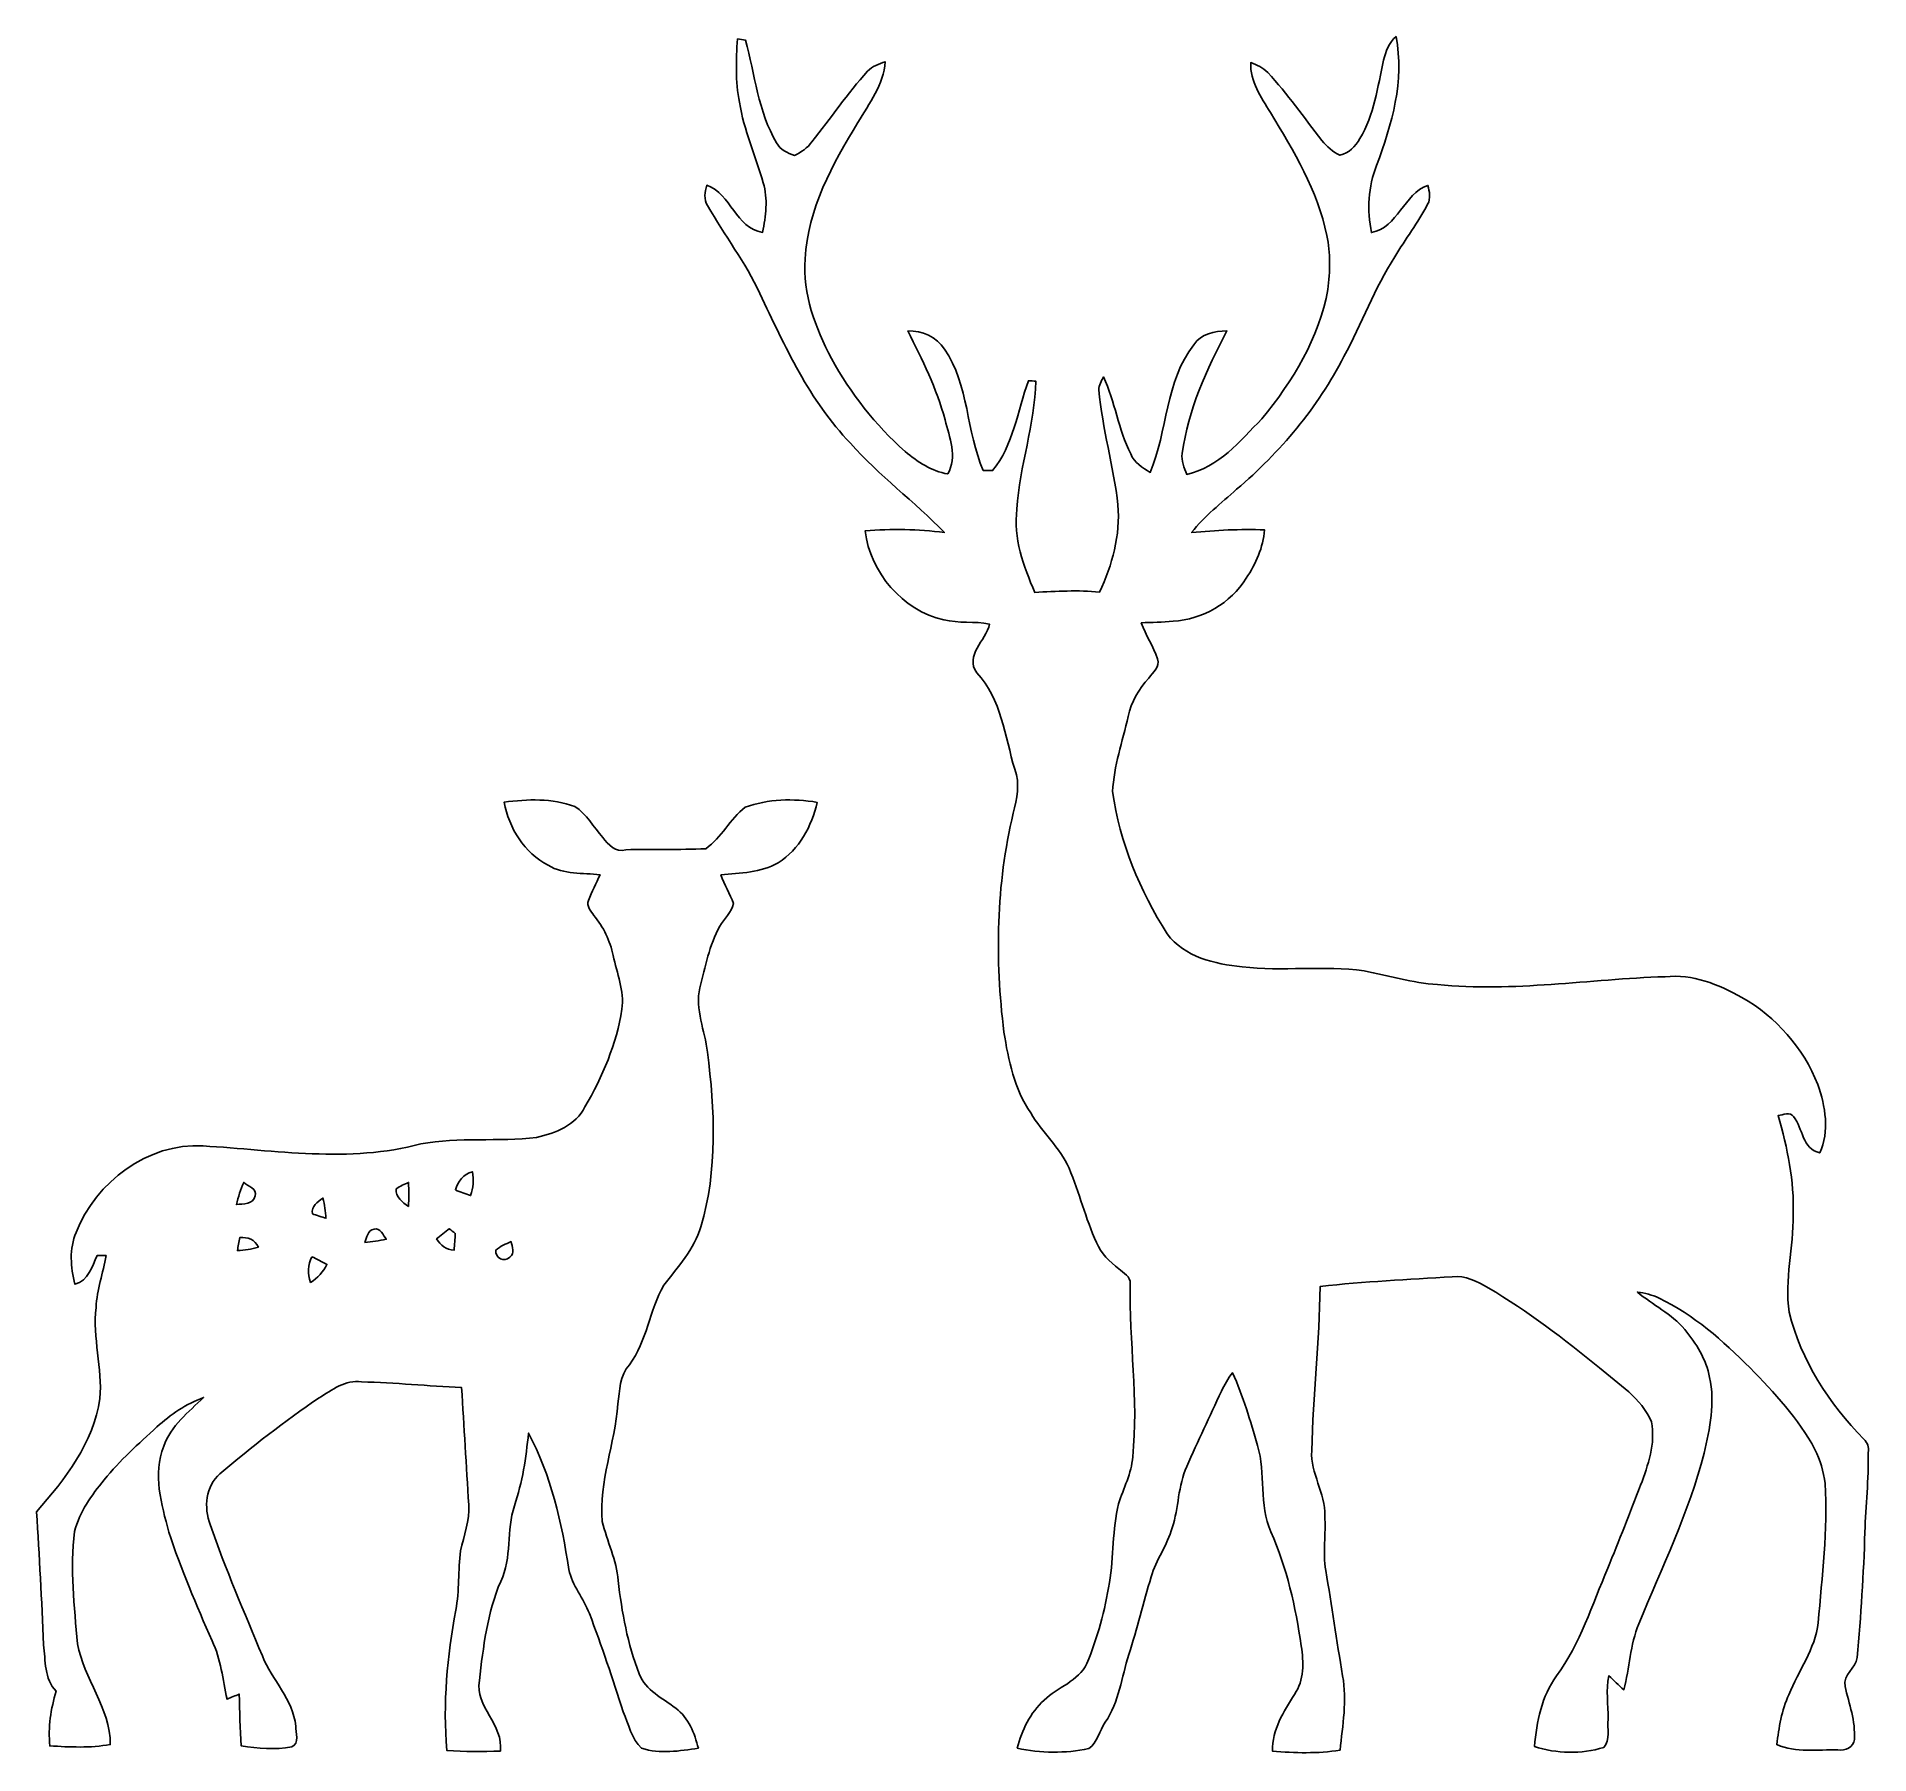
# Model space of a CAD drawing. Header units: centimetres. Extents: x -15.6 to 16.2, y -15.7 to 14.1.
import ezdxf

# ---------------------------------------------------------------- set-up
doc = ezdxf.new("R2010")
doc.units = ezdxf.units.CM
doc.header["$MEASUREMENT"] = 0
doc.layers.add('Layer 1', color=7, linetype='Continuous')

msp = doc.modelspace()

# ---------------------------------------------------------------- linework, layer by layer
at = {"layer": 'Layer 1', "color": 251}
for points, knots in [([(-3.48156, 14.09665), (-3.43606, 14.09065), (-3.39055, 14.08465), (-3.34469, 14.07866), (-3.34469, 14.07866), (-3.17712, 13.48176), (-3.12526, 12.83794), (-2.80176, 12.29572), (-2.80176, 12.29572), (-2.74285, 12.17507), (-2.61091, 12.11827), (-2.49096, 12.07735), (-2.49096, 12.07735), (-2.37384, 12.13167), (-2.26519, 12.20858), (-2.18934, 12.31441), (-2.18934, 12.31441), (-1.86584, 12.72046), (-1.57233, 13.1512), (-1.22484, 13.53785), (-1.22484, 13.53785), (-1.14512, 13.62675), (-1.02835, 13.66344), (-0.91934, 13.70224), (-0.91934, 13.70224), (-0.94368, 13.3036), (-1.19556, 12.97728), (-1.39206, 12.64744), (-1.39206, 12.64744), (-1.83374, 11.92565), (-2.26448, 11.14778), (-2.30576, 10.28277), (-2.30576, 10.28277), (-2.36079, 9.67317), (-2.12231, 9.0865), (-1.85279, 8.5538), (-1.85279, 8.5538), (-1.51694, 7.95267), (-1.09185, 7.39669), (-0.57115, 6.94372), (-0.57115, 6.94372), (-0.35948, 6.75887), (-0.11359, 6.60259), (0.16722, 6.55144), (0.16722, 6.55144), (0.33655, 6.84847), (0.19826, 7.19102), (0.11924, 7.493), (0.11924, 7.493), (-0.02646, 8.0331), (-0.27517, 8.53511), (-0.52493, 9.03287), (-0.52493, 9.03287), (-0.27623, 9.04275), (-0.02999, 8.92881), (0.10971, 8.71855), (0.10971, 8.71855), (0.53975, 8.09272), (0.48331, 7.29121), (0.78352, 6.61353), (0.78352, 6.61353), (0.83679, 6.61282), (0.89041, 6.61176), (0.94403, 6.6107), (0.94403, 6.6107), (1.3081, 7.05379), (1.37407, 7.64399), (1.56492, 8.16786), (1.56492, 8.16786), (1.59702, 8.16645), (1.66123, 8.16434), (1.69298, 8.16292), (1.69298, 8.16292), (1.68346, 7.41045), (1.40723, 6.69361), (1.36772, 5.9436), (1.36772, 5.9436), (1.29469, 5.43913), (1.48555, 4.95406), (1.67605, 4.49827), (1.67605, 4.49827), (2.0514, 4.51591), (2.42711, 4.54272), (2.80211, 4.50215), (2.80211, 4.50215), (3.02119, 4.97381), (3.16301, 5.49028), (3.11891, 6.01521), (3.11891, 6.01521), (3.04659, 6.6862), (2.84551, 7.33813), (2.78906, 8.01123), (2.78906, 8.01123), (2.78306, 8.09413), (2.83527, 8.16504), (2.86949, 8.2363), (2.86949, 8.2363), (3.06987, 7.80591), (3.12491, 7.32261), (3.34116, 6.89927), (3.34116, 6.89927), (3.40007, 6.74582), (3.54753, 6.66397), (3.67841, 6.5786), (3.67841, 6.5786), (3.98357, 7.29862), (3.937, 8.15693), (4.43512, 8.7944), (4.43512, 8.7944), (4.56565, 8.9856), (4.79531, 9.03182), (5.0105, 9.03287), (5.0105, 9.03287), (4.6549, 8.36648), (4.33952, 7.66233), (4.23404, 6.90809), (4.23404, 6.90809), (4.21287, 6.78039), (4.27002, 6.65939), (4.31341, 6.54297), (4.31341, 6.54297), (4.86622, 6.6675), (5.24228, 7.118), (5.61305, 7.50993), (5.61305, 7.50993), (6.15738, 8.15622), (6.60471, 8.91293), (6.76204, 9.75219), (6.76204, 9.75219), (6.79697, 10.06263), (6.81249, 10.3819), (6.74335, 10.68917), (6.74335, 10.68917), (6.58142, 11.46387), (6.17432, 12.15461), (5.76368, 12.82065), (5.76368, 12.82065), (5.60458, 13.08735), (5.40561, 13.35934), (5.42325, 13.68707), (5.42325, 13.68707), (5.5305, 13.64862), (5.63633, 13.59676), (5.71676, 13.51351), (5.71676, 13.51351), (6.06284, 13.14838), (6.34506, 12.72999), (6.65833, 12.33734), (6.65833, 12.33734), (6.74194, 12.23045), (6.84671, 12.13908), (6.97089, 12.08052), (6.97089, 12.08052), (7.12541, 12.11086), (7.24112, 12.23574), (7.3152, 12.36804), (7.3152, 12.36804), (7.56567, 12.77867), (7.62388, 13.26727), (7.72689, 13.72799), (7.72689, 13.72799), (7.76993, 13.87687), (7.8172, 14.03667), (7.9435, 14.13686), (7.9435, 14.13686), (8.09413, 13.3731), (7.87365, 12.61251), (7.60483, 11.90413), (7.60483, 11.90413), (7.46337, 11.53301), (7.43585, 11.12696), (7.51805, 10.73891), (7.51805, 10.73891), (7.97772, 10.82746), (8.07402, 11.40848), (8.49736, 11.55771), (8.49736, 11.55771), (8.52135, 11.45046), (8.55027, 11.33228), (8.49207, 11.22962), (8.49207, 11.22962), (8.32556, 10.91142), (8.10648, 10.62496), (7.92092, 10.3184), (7.92092, 10.3184), (7.57026, 9.77194), (7.34483, 9.15987), (7.04039, 8.58873), (7.04039, 8.58873), (6.58707, 7.7029), (5.93372, 6.93067), (5.17878, 6.28615), (5.17878, 6.28615), (4.91208, 6.04273), (4.6168, 5.82401), (4.39737, 5.53438), (4.39737, 5.53438), (4.81824, 5.57777), (5.24087, 5.59929), (5.66455, 5.58094), (5.66455, 5.58094), (5.63633, 5.27861), (5.51533, 4.99286), (5.34282, 4.74521), (5.34282, 4.74521), (5.07824, 4.30601), (4.58294, 4.03225), (4.0767, 3.99768), (4.0767, 3.99768), (3.8922, 3.97827), (3.70734, 3.98074), (3.52284, 3.9691), (3.52284, 3.9691), (3.60398, 3.75567), (3.73239, 3.56164), (3.80436, 3.34469), (3.80436, 3.34469), (3.85374, 3.21204), (3.72392, 3.10621), (3.65443, 3.01272), (3.65443, 3.01272), (3.48333, 2.82399), (3.34786, 2.60032), (3.29918, 2.34668), (3.29918, 2.34668), (3.19652, 1.91558), (3.04906, 1.48802), (3.02648, 1.04246), (3.02648, 1.04246), (3.14678, 0.16087), (3.50273, -0.67416), (3.97334, -1.42381), (3.97334, -1.42381), (4.27496, -1.82915), (4.79813, -1.94874), (5.27367, -1.99425), (5.27367, -1.99425), (5.9757, -2.08245), (6.68902, -1.96533), (7.38928, -2.06834), (7.38928, -2.06834), (7.81332, -2.14701), (8.2296, -2.27471), (8.66175, -2.30505), (8.66175, -2.30505), (9.98079, -2.43664), (11.29524, -2.20909), (12.61181, -2.16817), (12.61181, -2.16817), (13.08629, -2.11914), (13.54102, -2.29905), (13.94495, -2.52942), (13.94495, -2.52942), (14.53762, -2.86314), (15.01069, -3.40536), (15.26117, -4.03825), (15.26117, -4.03825), (15.39275, -4.41501), (15.4686, -4.84752), (15.29609, -5.22499), (15.29609, -5.22499), (14.99129, -5.15197), (15.00364, -4.80131), (14.84171, -4.59528), (14.84171, -4.59528), (14.78068, -4.50109), (14.65933, -4.56988), (14.57113, -4.57518), (14.57113, -4.57518), (14.73517, -5.13433), (14.85688, -5.71077), (14.83113, -6.29744), (14.83113, -6.29744), (14.84877, -6.86117), (14.6752, -7.4235), (14.76551, -7.98583), (14.76551, -7.98583), (14.96624, -8.82544), (15.46084, -9.57651), (16.0595, -10.18787), (16.0595, -10.18787), (16.11912, -10.2549), (16.15511, -10.32051), (16.13288, -10.42494), (16.13288, -10.42494), (16.15017, -10.8839), (16.08843, -11.3411), (16.07714, -11.79971), (16.07714, -11.79971), (16.05809, -12.52643), (16.008, -13.25245), (15.9445, -13.9767), (15.9445, -13.9767), (15.92227, -14.16756), (15.68838, -14.26457), (15.73389, -14.47624), (15.73389, -14.47624), (15.80233, -14.78033), (15.91839, -15.0809), (15.89476, -15.3991), (15.89476, -15.3991), (15.88452, -15.52681), (15.73001, -15.60936), (15.61112, -15.57479), (15.61112, -15.57479), (15.25764, -15.57479), (14.88475, -15.62911), (14.54961, -15.48765), (14.54961, -15.48765), (14.58595, -15.19237), (14.63075, -14.89181), (14.76022, -14.62088), (14.76022, -14.62088), (14.92638, -14.20283), (15.2146, -13.8303), (15.26857, -13.37239), (15.26857, -13.37239), (15.33349, -12.56947), (15.4372, -11.76443), (15.38993, -10.95763), (15.38993, -10.95763), (15.35747, -10.75337), (15.30985, -10.54876), (15.21001, -10.36638), (15.21001, -10.36638), (14.92567, -9.82909), (14.50375, -9.38459), (14.08571, -8.95068), (14.08571, -8.95068), (13.61511, -8.48254), (13.10993, -8.03169), (12.50668, -7.74241), (12.50668, -7.74241), (12.38779, -7.68738), (12.26009, -7.65457), (12.13097, -7.63693), (12.13097, -7.63693), (12.39767, -7.86165), (12.72364, -8.01476), (12.95188, -8.28499), (12.95188, -8.28499), (13.1505, -8.52805), (13.32689, -8.80533), (13.38368, -9.11931), (13.38368, -9.11931), (13.4814, -9.55604), (13.38756, -10.00266), (13.28914, -10.43023), (13.28914, -10.43023), (13.02597, -11.45893), (12.55607, -12.4146), (12.15672, -13.39321), (12.15672, -13.39321), (12.00397, -13.75727), (11.99268, -14.15768), (11.89743, -14.53656), (11.89743, -14.53656), (11.80641, -14.45895), (11.7221, -14.37428), (11.63602, -14.29209), (11.63602, -14.29209), (11.58064, -14.54009), (11.62932, -14.79479), (11.62191, -15.04668), (11.62191, -15.04668), (11.60145, -15.20366), (11.66883, -15.40475), (11.54783, -15.53598), (11.54783, -15.53598), (11.16083, -15.65557), (10.72832, -15.64675), (10.34344, -15.51834), (10.34344, -15.51834), (10.38542, -15.08831), (10.46833, -14.65016), (10.72974, -14.29385), (10.72974, -14.29385), (11.14037, -13.73117), (11.34286, -13.06054), (11.61732, -12.42907), (11.61732, -12.42907), (11.80959, -11.94894), (12.00397, -11.46986), (12.18706, -10.98621), (12.18706, -10.98621), (12.31724, -10.64048), (12.44988, -10.26336), (12.37333, -9.88977), (12.37333, -9.88977), (12.20258, -9.47349), (11.80147, -9.23325), (11.47516, -8.95103), (11.47516, -8.95103), (10.8585, -8.45326), (10.22985, -7.96537), (9.5444, -7.56461), (9.5444, -7.56461), (9.35531, -7.45278), (9.14788, -7.34695), (8.91999, -7.37164), (8.91999, -7.37164), (8.15622, -7.42209), (7.38964, -7.4549), (6.62905, -7.54062), (6.62905, -7.54062), (6.6107, -8.49207), (6.50804, -9.43892), (6.48018, -10.38966), (6.48018, -10.38966), (6.45866, -10.7823), (6.7183, -11.12661), (6.70772, -11.51855), (6.70772, -11.51855), (6.731, -11.83428), (6.66785, -12.15214), (6.72641, -12.46576), (6.72641, -12.46576), (6.82554, -13.07465), (6.91515, -13.68531), (7.01675, -14.29385), (7.01675, -14.29385), (7.09648, -14.72106), (7.0164, -15.15322), (6.97371, -15.58043), (6.97371, -15.58043), (6.58495, -15.64711), (6.18949, -15.63264), (5.79861, -15.59842), (5.79861, -15.59842), (5.79614, -15.23153), (5.99264, -14.91086), (6.1849, -14.61523), (6.1849, -14.61523), (6.34753, -14.36899), (6.34471, -14.05643), (6.30026, -13.77562), (6.30026, -13.77562), (6.19936, -13.09864), (6.05296, -12.42201), (5.77109, -11.79512), (5.77109, -11.79512), (5.56084, -11.32276), (5.68889, -10.78689), (5.53967, -10.29864), (5.53967, -10.29864), (5.42114, -9.87072), (5.28743, -9.44421), (5.10928, -9.03711), (5.10928, -9.03711), (5.02602, -9.13236), (4.96993, -9.24701), (4.91419, -9.35919), (4.91419, -9.35919), (4.70958, -9.7917), (4.51026, -10.22632), (4.312, -10.66165), (4.312, -10.66165), (4.16172, -10.99785), (4.17371, -11.37779), (4.06153, -11.72563), (4.06153, -11.72563), (3.97686, -12.02584), (3.77825, -12.27843), (3.6957, -12.5797), (3.6957, -12.5797), (3.55494, -13.0242), (3.45264, -13.47964), (3.308, -13.92343), (3.308, -13.92343), (3.18311, -14.31713), (3.13796, -14.74964), (2.89913, -15.09748), (2.89913, -15.09748), (2.79894, -15.2467), (2.76225, -15.44637), (2.61232, -15.55715), (2.61232, -15.55715), (2.20557, -15.64005), (1.77694, -15.6397), (1.3716, -15.54833), (1.3716, -15.54833), (1.45591, -15.23929), (1.59667, -14.93379), (1.83727, -14.71471), (1.83727, -14.71471), (2.07257, -14.49211), (2.4324, -14.3891), (2.57881, -14.08112), (2.57881, -14.08112), (2.77036, -13.63274), (2.8896, -13.15649), (2.97427, -12.67742), (2.97427, -12.67742), (3.04624, -12.22375), (3.02154, -11.75738), (3.13055, -11.3097), (3.13055, -11.3097), (3.21381, -11.03877), (3.35597, -10.78336), (3.37538, -10.4962), (3.37538, -10.4962), (3.47945, -9.49537), (3.31011, -8.49559), (3.33093, -7.49406), (3.33093, -7.49406), (3.34398, -7.36847), (3.20992, -7.30426), (3.13478, -7.23371), (3.13478, -7.23371), (2.97427, -7.112), (2.82787, -6.96524), (2.74638, -6.77898), (2.74638, -6.77898), (2.55729, -6.36058), (2.44792, -5.91185), (2.27224, -5.48852), (2.27224, -5.48852), (2.11526, -5.12657), (1.79952, -4.87221), (1.60796, -4.53143), (1.60796, -4.53143), (1.32186, -4.11762), (1.21744, -3.61527), (1.14194, -3.12702), (1.14194, -3.12702), (0.98249, -1.86549), (1.00612, -0.57115), (1.30351, 0.66887), (1.30351, 0.66887), (1.36102, 0.91616), (1.42734, 1.18286), (1.32891, 1.42981), (1.32891, 1.42981), (1.15852, 2.00589), (1.09714, 2.64336), (0.67204, 3.10515), (0.67204, 3.10515), (0.45332, 3.39831), (0.82903, 3.66042), (0.89288, 3.94653), (0.89288, 3.94653), (0.63112, 4.00332), (0.35807, 3.95605), (0.09701, 4.02167), (0.09701, 4.02167), (-0.61877, 4.18641), (-1.1744, 4.84152), (-1.26788, 5.56295), (-1.26788, 5.56295), (-0.80927, 5.6074), (-0.34854, 5.59259), (0.1083, 5.53544), (0.1083, 5.53544), (-0.41346, 6.07519), (-1.0227, 6.52286), (-1.52153, 7.08554), (-1.52153, 7.08554), (-2.23203, 7.8232), (-2.661, 8.76759), (-3.0921, 9.68199), (-3.0921, 9.68199), (-3.34186, 10.22103), (-3.70981, 10.69199), (-4.00085, 11.20704), (-4.00085, 11.20704), (-4.06929, 11.31499), (-4.04671, 11.44341), (-4.01426, 11.55876), (-4.01426, 11.55876), (-3.58528, 11.40742), (-3.51719, 10.81722), (-3.04553, 10.74279), (-3.04553, 10.74279), (-2.98838, 11.02536), (-2.95099, 11.32064), (-3.03459, 11.60251), (-3.03459, 11.60251), (-3.16265, 12.06994), (-3.37432, 12.51585), (-3.44664, 12.9988), (-3.44664, 12.9988), (-3.51684, 13.3604), (-3.50767, 13.73082), (-3.48156, 14.09665)], [0, 0, 0, 0, 0.00680272, 0.00680272, 0.00680272, 0.00680272, 0.01360544, 0.01360544, 0.01360544, 0.01360544, 0.02040816, 0.02040816, 0.02040816, 0.02040816, 0.02721088, 0.02721088, 0.02721088, 0.02721088, 0.03401361, 0.03401361, 0.03401361, 0.03401361, 0.04081633, 0.04081633, 0.04081633, 0.04081633, 0.04761905, 0.04761905, 0.04761905, 0.04761905, 0.05442177, 0.05442177, 0.05442177, 0.05442177, 0.06122449, 0.06122449, 0.06122449, 0.06122449, 0.06802721, 0.06802721, 0.06802721, 0.06802721, 0.07482993, 0.07482993, 0.07482993, 0.07482993, 0.08163265, 0.08163265, 0.08163265, 0.08163265, 0.08843537, 0.08843537, 0.08843537, 0.08843537, 0.0952381, 0.0952381, 0.0952381, 0.0952381, 0.10204082, 0.10204082, 0.10204082, 0.10204082, 0.10884354, 0.10884354, 0.10884354, 0.10884354, 0.11564626, 0.11564626, 0.11564626, 0.11564626, 0.12244898, 0.12244898, 0.12244898, 0.12244898, 0.1292517, 0.1292517, 0.1292517, 0.1292517, 0.13605442, 0.13605442, 0.13605442, 0.13605442, 0.14285714, 0.14285714, 0.14285714, 0.14285714, 0.14965986, 0.14965986, 0.14965986, 0.14965986, 0.15646259, 0.15646259, 0.15646259, 0.15646259, 0.16326531, 0.16326531, 0.16326531, 0.16326531, 0.17006803, 0.17006803, 0.17006803, 0.17006803, 0.17687075, 0.17687075, 0.17687075, 0.17687075, 0.18367347, 0.18367347, 0.18367347, 0.18367347, 0.19047619, 0.19047619, 0.19047619, 0.19047619, 0.19727891, 0.19727891, 0.19727891, 0.19727891, 0.20408163, 0.20408163, 0.20408163, 0.20408163, 0.21088435, 0.21088435, 0.21088435, 0.21088435, 0.21768707, 0.21768707, 0.21768707, 0.21768707, 0.2244898, 0.2244898, 0.2244898, 0.2244898, 0.23129252, 0.23129252, 0.23129252, 0.23129252, 0.23809524, 0.23809524, 0.23809524, 0.23809524, 0.24489796, 0.24489796, 0.24489796, 0.24489796, 0.25170068, 0.25170068, 0.25170068, 0.25170068, 0.2585034, 0.2585034, 0.2585034, 0.2585034, 0.26530612, 0.26530612, 0.26530612, 0.26530612, 0.27210884, 0.27210884, 0.27210884, 0.27210884, 0.27891156, 0.27891156, 0.27891156, 0.27891156, 0.28571429, 0.28571429, 0.28571429, 0.28571429, 0.29251701, 0.29251701, 0.29251701, 0.29251701, 0.29931973, 0.29931973, 0.29931973, 0.29931973, 0.30612245, 0.30612245, 0.30612245, 0.30612245, 0.31292517, 0.31292517, 0.31292517, 0.31292517, 0.31972789, 0.31972789, 0.31972789, 0.31972789, 0.32653061, 0.32653061, 0.32653061, 0.32653061, 0.33333333, 0.33333333, 0.33333333, 0.33333333, 0.34013605, 0.34013605, 0.34013605, 0.34013605, 0.34693878, 0.34693878, 0.34693878, 0.34693878, 0.3537415, 0.3537415, 0.3537415, 0.3537415, 0.36054422, 0.36054422, 0.36054422, 0.36054422, 0.36734694, 0.36734694, 0.36734694, 0.36734694, 0.37414966, 0.37414966, 0.37414966, 0.37414966, 0.38095238, 0.38095238, 0.38095238, 0.38095238, 0.3877551, 0.3877551, 0.3877551, 0.3877551, 0.39455782, 0.39455782, 0.39455782, 0.39455782, 0.40136054, 0.40136054, 0.40136054, 0.40136054, 0.40816327, 0.40816327, 0.40816327, 0.40816327, 0.41496599, 0.41496599, 0.41496599, 0.41496599, 0.42176871, 0.42176871, 0.42176871, 0.42176871, 0.42857143, 0.42857143, 0.42857143, 0.42857143, 0.43537415, 0.43537415, 0.43537415, 0.43537415, 0.44217687, 0.44217687, 0.44217687, 0.44217687, 0.44897959, 0.44897959, 0.44897959, 0.44897959, 0.45578231, 0.45578231, 0.45578231, 0.45578231, 0.46258503, 0.46258503, 0.46258503, 0.46258503, 0.46938776, 0.46938776, 0.46938776, 0.46938776, 0.47619048, 0.47619048, 0.47619048, 0.47619048, 0.4829932, 0.4829932, 0.4829932, 0.4829932, 0.48979592, 0.48979592, 0.48979592, 0.48979592, 0.49659864, 0.49659864, 0.49659864, 0.49659864, 0.50340136, 0.50340136, 0.50340136, 0.50340136, 0.51020408, 0.51020408, 0.51020408, 0.51020408, 0.5170068, 0.5170068, 0.5170068, 0.5170068, 0.52380952, 0.52380952, 0.52380952, 0.52380952, 0.53061224, 0.53061224, 0.53061224, 0.53061224, 0.53741497, 0.53741497, 0.53741497, 0.53741497, 0.54421769, 0.54421769, 0.54421769, 0.54421769, 0.55102041, 0.55102041, 0.55102041, 0.55102041, 0.55782313, 0.55782313, 0.55782313, 0.55782313, 0.56462585, 0.56462585, 0.56462585, 0.56462585, 0.57142857, 0.57142857, 0.57142857, 0.57142857, 0.57823129, 0.57823129, 0.57823129, 0.57823129, 0.58503401, 0.58503401, 0.58503401, 0.58503401, 0.59183673, 0.59183673, 0.59183673, 0.59183673, 0.59863946, 0.59863946, 0.59863946, 0.59863946, 0.60544218, 0.60544218, 0.60544218, 0.60544218, 0.6122449, 0.6122449, 0.6122449, 0.6122449, 0.61904762, 0.61904762, 0.61904762, 0.61904762, 0.62585034, 0.62585034, 0.62585034, 0.62585034, 0.63265306, 0.63265306, 0.63265306, 0.63265306, 0.63945578, 0.63945578, 0.63945578, 0.63945578, 0.6462585, 0.6462585, 0.6462585, 0.6462585, 0.65306122, 0.65306122, 0.65306122, 0.65306122, 0.65986395, 0.65986395, 0.65986395, 0.65986395, 0.66666667, 0.66666667, 0.66666667, 0.66666667, 0.67346939, 0.67346939, 0.67346939, 0.67346939, 0.68027211, 0.68027211, 0.68027211, 0.68027211, 0.68707483, 0.68707483, 0.68707483, 0.68707483, 0.69387755, 0.69387755, 0.69387755, 0.69387755, 0.70068027, 0.70068027, 0.70068027, 0.70068027, 0.70748299, 0.70748299, 0.70748299, 0.70748299, 0.71428571, 0.71428571, 0.71428571, 0.71428571, 0.72108844, 0.72108844, 0.72108844, 0.72108844, 0.72789116, 0.72789116, 0.72789116, 0.72789116, 0.73469388, 0.73469388, 0.73469388, 0.73469388, 0.7414966, 0.7414966, 0.7414966, 0.7414966, 0.74829932, 0.74829932, 0.74829932, 0.74829932, 0.75510204, 0.75510204, 0.75510204, 0.75510204, 0.76190476, 0.76190476, 0.76190476, 0.76190476, 0.76870748, 0.76870748, 0.76870748, 0.76870748, 0.7755102, 0.7755102, 0.7755102, 0.7755102, 0.78231293, 0.78231293, 0.78231293, 0.78231293, 0.78911565, 0.78911565, 0.78911565, 0.78911565, 0.79591837, 0.79591837, 0.79591837, 0.79591837, 0.80272109, 0.80272109, 0.80272109, 0.80272109, 0.80952381, 0.80952381, 0.80952381, 0.80952381, 0.81632653, 0.81632653, 0.81632653, 0.81632653, 0.82312925, 0.82312925, 0.82312925, 0.82312925, 0.82993197, 0.82993197, 0.82993197, 0.82993197, 0.83673469, 0.83673469, 0.83673469, 0.83673469, 0.84353741, 0.84353741, 0.84353741, 0.84353741, 0.85034014, 0.85034014, 0.85034014, 0.85034014, 0.85714286, 0.85714286, 0.85714286, 0.85714286, 0.86394558, 0.86394558, 0.86394558, 0.86394558, 0.8707483, 0.8707483, 0.8707483, 0.8707483, 0.87755102, 0.87755102, 0.87755102, 0.87755102, 0.88435374, 0.88435374, 0.88435374, 0.88435374, 0.89115646, 0.89115646, 0.89115646, 0.89115646, 0.89795918, 0.89795918, 0.89795918, 0.89795918, 0.9047619, 0.9047619, 0.9047619, 0.9047619, 0.91156463, 0.91156463, 0.91156463, 0.91156463, 0.91836735, 0.91836735, 0.91836735, 0.91836735, 0.92517007, 0.92517007, 0.92517007, 0.92517007, 0.93197279, 0.93197279, 0.93197279, 0.93197279, 0.93877551, 0.93877551, 0.93877551, 0.93877551, 0.94557823, 0.94557823, 0.94557823, 0.94557823, 0.95238095, 0.95238095, 0.95238095, 0.95238095, 0.95918367, 0.95918367, 0.95918367, 0.95918367, 0.96598639, 0.96598639, 0.96598639, 0.96598639, 0.97278912, 0.97278912, 0.97278912, 0.97278912, 0.97959184, 0.97959184, 0.97959184, 0.97959184, 0.98639456, 0.98639456, 0.98639456, 0.98639456, 1, 1, 1, 1]), ([(-7.53004, 0.85901), (-7.12117, 0.91299), (-6.69784, 0.92886), (-6.30379, 0.78458), (-6.30379, 0.78458), (-6.09459, 0.6544), (-5.97923, 0.42862), (-5.81978, 0.24765), (-5.81978, 0.24765), (-5.71818, 0.12947), (-5.60035, -0.02081), (-5.41655, 0.03351), (-5.41655, 0.03351), (-4.95547, 0.04763), (-4.49051, 0.03034), (-4.03225, 0.05221), (-4.03225, 0.05221), (-3.75497, 0.23954), (-3.6128, 0.57079), (-3.3461, 0.77082), (-3.3461, 0.77082), (-2.95134, 0.91793), (-2.51248, 0.92498), (-2.09903, 0.85654), (-2.09903, 0.85654), (-2.19393, 0.44485), (-2.407, 0.03916), (-2.77424, -0.1905), (-2.77424, -0.1905), (-3.07446, -0.36513), (-3.43323, -0.36724), (-3.76837, -0.40252), (-3.76837, -0.40252), (-3.71404, -0.57644), (-3.60751, -0.72778), (-3.55071, -0.90029), (-3.55071, -0.90029), (-3.58211, -1.05269), (-3.71334, -1.15958), (-3.78601, -1.29258), (-3.78601, -1.29258), (-3.97263, -1.62066), (-4.03931, -1.99778), (-4.13314, -2.35903), (-4.13314, -2.35903), (-4.22451, -2.7372), (-4.04389, -3.10197), (-4.00332, -3.47451), (-4.00332, -3.47451), (-3.87244, -4.47922), (-3.82552, -5.5245), (-4.11656, -6.50628), (-4.11656, -6.50628), (-4.23686, -6.89469), (-4.5145, -7.20337), (-4.7565, -7.52052), (-4.7565, -7.52052), (-5.01438, -7.95373), (-5.04754, -8.49066), (-5.35658, -8.89952), (-5.35658, -8.89952), (-5.52626, -9.08367), (-5.52415, -9.34579), (-5.55519, -9.57897), (-5.55519, -9.57897), (-5.6067, -10.26478), (-5.8861, -10.92376), (-5.82683, -11.61874), (-5.82683, -11.61874), (-5.74463, -11.96234), (-5.57848, -12.28302), (-5.55025, -12.64073), (-5.55025, -12.64073), (-5.48852, -13.19142), (-5.38903, -13.74316), (-5.18548, -14.26139), (-5.18548, -14.26139), (-5.07189, -14.54644), (-4.78084, -14.68226), (-4.55119, -14.85688), (-4.55119, -14.85688), (-4.32753, -15.02234), (-4.22593, -15.29151), (-4.15925, -15.5508), (-4.15925, -15.5508), (-4.48275, -15.59666), (-4.82812, -15.6524), (-5.14421, -15.5508), (-5.14421, -15.5508), (-5.32518, -15.38958), (-5.36716, -15.12852), (-5.46347, -14.91721), (-5.46347, -14.91721), (-5.64515, -14.3443), (-5.83812, -13.77491), (-6.05049, -13.21294), (-6.05049, -13.21294), (-6.14998, -12.948), (-6.34753, -12.72716), (-6.40962, -12.44741), (-6.40962, -12.44741), (-6.52639, -11.63355), (-6.7183, -10.81334), (-7.10671, -10.0838), (-7.10671, -10.0838), (-7.14834, -10.51101), (-7.21395, -10.93505), (-7.34977, -11.34322), (-7.34977, -11.34322), (-7.50076, -11.76902), (-7.38258, -12.24597), (-7.58966, -12.6559), (-7.58966, -12.6559), (-7.82144, -13.20094), (-7.89234, -13.79326), (-7.95831, -14.37675), (-7.95831, -14.37675), (-8.03628, -14.82831), (-7.53498, -15.14581), (-7.5946, -15.60054), (-7.5946, -15.60054), (-7.90469, -15.60724), (-8.21549, -15.61359), (-8.52452, -15.58784), (-8.52452, -15.58784), (-8.59367, -14.77363), (-8.515, -13.95518), (-8.36789, -13.15402), (-8.36789, -13.15402), (-8.30333, -12.8143), (-8.32803, -12.46611), (-8.28781, -12.12497), (-8.28781, -12.12497), (-8.22713, -11.86145), (-8.12412, -11.60145), (-8.14317, -11.32664), (-8.14317, -11.32664), (-8.18797, -10.64966), (-8.22219, -9.97197), (-8.26841, -9.29569), (-8.26841, -9.29569), (-8.84661, -9.26571), (-9.4234, -9.21138), (-10.00196, -9.19551), (-10.00196, -9.19551), (-10.28453, -9.14823), (-10.51489, -9.33838), (-10.74032, -9.47385), (-10.74032, -9.47385), (-11.34004, -9.87601), (-11.90731, -10.32475), (-12.45905, -10.78971), (-12.45905, -10.78971), (-12.70847, -11.00349), (-12.74233, -11.37567), (-12.62874, -11.67095), (-12.62874, -11.67095), (-12.3631, -12.44353), (-12.03607, -13.19283), (-11.72386, -13.94742), (-11.72386, -13.94742), (-11.56088, -14.36829), (-11.18835, -14.69954), (-11.14566, -15.16592), (-11.14566, -15.16592), (-11.14672, -15.2714), (-11.07158, -15.46719), (-11.2141, -15.52504), (-11.2141, -15.52504), (-11.50549, -15.58255), (-11.79936, -15.5508), (-12.09005, -15.51058), (-12.09005, -15.51058), (-12.11086, -15.21107), (-12.11686, -14.91121), (-12.12427, -14.6117), (-12.12427, -14.6117), (-12.19518, -14.63957), (-12.26573, -14.66921), (-12.33629, -14.69884), (-12.33629, -14.69884), (-12.41143, -14.35841), (-12.44318, -14.00387), (-12.59664, -13.68637), (-12.59664, -13.68637), (-12.8711, -13.06795), (-13.13321, -12.44247), (-13.3477, -11.80042), (-13.3477, -11.80042), (-13.47329, -11.32099), (-13.62992, -10.795), (-13.43413, -10.3124), (-13.43413, -10.3124), (-13.30854, -9.95574), (-13.00586, -9.71797), (-12.74269, -9.46609), (-12.74269, -9.46609), (-13.04572, -9.57509), (-13.31489, -9.76277), (-13.55302, -9.97726), (-13.55302, -9.97726), (-13.87299, -10.26795), (-14.19613, -10.55793), (-14.46989, -10.89448), (-14.46989, -10.89448), (-14.68543, -11.16118), (-14.89957, -11.45011), (-14.98141, -11.78948), (-14.98141, -11.78948), (-15.06255, -12.43718), (-14.98776, -13.08982), (-14.93026, -13.73646), (-14.93026, -13.73646), (-14.82231, -14.34536), (-14.36229, -14.84736), (-14.36158, -15.48518), (-14.36158, -15.48518), (-14.70801, -15.54762), (-15.06255, -15.53034), (-15.41216, -15.50846), (-15.41216, -15.50846), (-15.44108, -15.18602), (-15.39593, -14.86711), (-15.29927, -14.55949), (-15.29927, -14.55949), (-15.51305, -14.35206), (-15.48236, -14.02574), (-15.52011, -13.75586), (-15.52011, -13.75586), (-15.55256, -12.98575), (-15.59243, -12.21599), (-15.6397, -11.44693), (-15.6397, -11.44693), (-15.1444, -10.88249), (-14.65227, -10.24925), (-14.54079, -9.48373), (-14.54079, -9.48373), (-14.50093, -8.95597), (-14.67062, -8.43315), (-14.60923, -7.90328), (-14.60923, -7.90328), (-14.59195, -7.59601), (-14.48929, -7.30568), (-14.43531, -7.00511), (-14.43531, -7.00511), (-14.48647, -7.00405), (-14.53797, -7.00334), (-14.58913, -7.00264), (-14.58913, -7.00264), (-14.68579, -7.19138), (-14.73376, -7.44255), (-14.97577, -7.50217), (-14.97577, -7.50217), (-15.05056, -7.20654), (-15.07737, -6.88904), (-14.95425, -6.60224), (-14.95425, -6.60224), (-14.61311, -5.72841), (-13.71283, -5.04578), (-12.75292, -5.10293), (-12.75292, -5.10293), (-11.49985, -5.17631), (-10.21045, -5.40244), (-8.97608, -5.06836), (-8.97608, -5.06836), (-8.31321, -4.9403), (-7.6327, -5.03837), (-6.9656, -4.95512), (-6.9656, -4.95512), (-6.63893, -4.88386), (-6.28438, -4.7431), (-6.12669, -4.42383), (-6.12669, -4.42383), (-5.82401, -3.90031), (-5.57883, -3.3341), (-5.48499, -2.73332), (-5.48499, -2.73332), (-5.44301, -2.41229), (-5.57071, -2.10785), (-5.63986, -1.80058), (-5.63986, -1.80058), (-5.68854, -1.54376), (-5.80884, -1.30598), (-5.97288, -1.10384), (-5.97288, -1.10384), (-6.02474, -1.02905), (-6.10517, -0.94262), (-6.06496, -0.8449), (-6.06496, -0.8449), (-6.01169, -0.69109), (-5.92878, -0.54963), (-5.86634, -0.40005), (-5.86634, -0.40005), (-6.16585, -0.36301), (-6.49534, -0.40111), (-6.76275, -0.23495), (-6.76275, -0.23495), (-7.18397, -0.02611), (-7.44185, 0.40887), (-7.53004, 0.85901), (-7.53004, 0.85901), (-7.53004, 0.85901), (-7.53004, 0.85901), (-7.53004, 0.85901)], [0, 0, 0, 0, 0.01298701, 0.01298701, 0.01298701, 0.01298701, 0.02597403, 0.02597403, 0.02597403, 0.02597403, 0.03896104, 0.03896104, 0.03896104, 0.03896104, 0.05194805, 0.05194805, 0.05194805, 0.05194805, 0.06493506, 0.06493506, 0.06493506, 0.06493506, 0.07792208, 0.07792208, 0.07792208, 0.07792208, 0.09090909, 0.09090909, 0.09090909, 0.09090909, 0.1038961, 0.1038961, 0.1038961, 0.1038961, 0.11688312, 0.11688312, 0.11688312, 0.11688312, 0.12987013, 0.12987013, 0.12987013, 0.12987013, 0.14285714, 0.14285714, 0.14285714, 0.14285714, 0.15584416, 0.15584416, 0.15584416, 0.15584416, 0.16883117, 0.16883117, 0.16883117, 0.16883117, 0.18181818, 0.18181818, 0.18181818, 0.18181818, 0.19480519, 0.19480519, 0.19480519, 0.19480519, 0.20779221, 0.20779221, 0.20779221, 0.20779221, 0.22077922, 0.22077922, 0.22077922, 0.22077922, 0.23376623, 0.23376623, 0.23376623, 0.23376623, 0.24675325, 0.24675325, 0.24675325, 0.24675325, 0.25974026, 0.25974026, 0.25974026, 0.25974026, 0.27272727, 0.27272727, 0.27272727, 0.27272727, 0.28571429, 0.28571429, 0.28571429, 0.28571429, 0.2987013, 0.2987013, 0.2987013, 0.2987013, 0.31168831, 0.31168831, 0.31168831, 0.31168831, 0.32467532, 0.32467532, 0.32467532, 0.32467532, 0.33766234, 0.33766234, 0.33766234, 0.33766234, 0.35064935, 0.35064935, 0.35064935, 0.35064935, 0.36363636, 0.36363636, 0.36363636, 0.36363636, 0.37662338, 0.37662338, 0.37662338, 0.37662338, 0.38961039, 0.38961039, 0.38961039, 0.38961039, 0.4025974, 0.4025974, 0.4025974, 0.4025974, 0.41558442, 0.41558442, 0.41558442, 0.41558442, 0.42857143, 0.42857143, 0.42857143, 0.42857143, 0.44155844, 0.44155844, 0.44155844, 0.44155844, 0.45454545, 0.45454545, 0.45454545, 0.45454545, 0.46753247, 0.46753247, 0.46753247, 0.46753247, 0.48051948, 0.48051948, 0.48051948, 0.48051948, 0.49350649, 0.49350649, 0.49350649, 0.49350649, 0.50649351, 0.50649351, 0.50649351, 0.50649351, 0.51948052, 0.51948052, 0.51948052, 0.51948052, 0.53246753, 0.53246753, 0.53246753, 0.53246753, 0.54545455, 0.54545455, 0.54545455, 0.54545455, 0.55844156, 0.55844156, 0.55844156, 0.55844156, 0.57142857, 0.57142857, 0.57142857, 0.57142857, 0.58441558, 0.58441558, 0.58441558, 0.58441558, 0.5974026, 0.5974026, 0.5974026, 0.5974026, 0.61038961, 0.61038961, 0.61038961, 0.61038961, 0.62337662, 0.62337662, 0.62337662, 0.62337662, 0.63636364, 0.63636364, 0.63636364, 0.63636364, 0.64935065, 0.64935065, 0.64935065, 0.64935065, 0.66233766, 0.66233766, 0.66233766, 0.66233766, 0.67532468, 0.67532468, 0.67532468, 0.67532468, 0.68831169, 0.68831169, 0.68831169, 0.68831169, 0.7012987, 0.7012987, 0.7012987, 0.7012987, 0.71428571, 0.71428571, 0.71428571, 0.71428571, 0.72727273, 0.72727273, 0.72727273, 0.72727273, 0.74025974, 0.74025974, 0.74025974, 0.74025974, 0.75324675, 0.75324675, 0.75324675, 0.75324675, 0.76623377, 0.76623377, 0.76623377, 0.76623377, 0.77922078, 0.77922078, 0.77922078, 0.77922078, 0.79220779, 0.79220779, 0.79220779, 0.79220779, 0.80519481, 0.80519481, 0.80519481, 0.80519481, 0.81818182, 0.81818182, 0.81818182, 0.81818182, 0.83116883, 0.83116883, 0.83116883, 0.83116883, 0.84415584, 0.84415584, 0.84415584, 0.84415584, 0.85714286, 0.85714286, 0.85714286, 0.85714286, 0.87012987, 0.87012987, 0.87012987, 0.87012987, 0.88311688, 0.88311688, 0.88311688, 0.88311688, 0.8961039, 0.8961039, 0.8961039, 0.8961039, 0.90909091, 0.90909091, 0.90909091, 0.90909091, 0.92207792, 0.92207792, 0.92207792, 0.92207792, 0.93506494, 0.93506494, 0.93506494, 0.93506494, 0.94805195, 0.94805195, 0.94805195, 0.94805195, 0.96103896, 0.96103896, 0.96103896, 0.96103896, 0.97402597, 0.97402597, 0.97402597, 0.97402597, 1, 1, 1, 1]), ([(-8.3753, -5.86634), (-8.28851, -5.90021), (-8.20103, -5.93266), (-8.11248, -5.96336), (-8.11248, -5.96336), (-8.06873, -5.83036), (-8.04651, -5.68925), (-8.07967, -5.55131), (-8.07967, -5.55131), (-8.23595, -5.59082), (-8.33296, -5.71712), (-8.3753, -5.86634), (-8.3753, -5.86634), (-8.3753, -5.86634), (-8.3753, -5.86634), (-8.3753, -5.86634)], [0, 0, 0, 0, 0.2, 0.2, 0.2, 0.2, 0.4, 0.4, 0.4, 0.4, 0.6, 0.6, 0.6, 0.6, 1, 1, 1, 1]), ([(-12.04701, -5.73581), (-12.10063, -5.85999), (-12.14226, -5.98699), (-12.17401, -6.11928), (-12.17401, -6.11928), (-12.05618, -6.10764), (-11.88014, -6.11646), (-11.84698, -5.969), (-11.84698, -5.969), (-11.81029, -5.84376), (-11.97328, -5.80072), (-12.04701, -5.73581), (-12.04701, -5.73581), (-12.04701, -5.73581), (-12.04701, -5.73581), (-12.04701, -5.73581)], [0, 0, 0, 0, 0.2, 0.2, 0.2, 0.2, 0.4, 0.4, 0.4, 0.4, 0.6, 0.6, 0.6, 0.6, 1, 1, 1, 1]), ([(-10.85356, -6.28227), (-10.79535, -6.30096), (-10.67894, -6.33871), (-10.62073, -6.35776), (-10.62073, -6.35776), (-10.62602, -6.23958), (-10.64507, -6.12246), (-10.6747, -6.00816), (-10.6747, -6.00816), (-10.76149, -6.07766), (-10.88531, -6.1401), (-10.85356, -6.28227), (-10.85356, -6.28227), (-10.85356, -6.28227), (-10.85356, -6.28227), (-10.85356, -6.28227)], [0, 0, 0, 0, 0.2, 0.2, 0.2, 0.2, 0.4, 0.4, 0.4, 0.4, 0.6, 0.6, 0.6, 0.6, 1, 1, 1, 1]), ([(-9.39976, -5.84976), (-9.42411, -5.99228), (-9.28793, -6.07871), (-9.19057, -6.15244), (-9.19057, -6.15244), (-9.18139, -6.01345), (-9.18351, -5.87375), (-9.18704, -5.73476), (-9.18704, -5.73476), (-9.26042, -5.76827), (-9.33626, -5.79896), (-9.39976, -5.84976), (-9.39976, -5.84976), (-9.39976, -5.84976), (-9.39976, -5.84976), (-9.39976, -5.84976)], [0, 0, 0, 0, 0.2, 0.2, 0.2, 0.2, 0.4, 0.4, 0.4, 0.4, 0.6, 0.6, 0.6, 0.6, 1, 1, 1, 1]), ([(-9.94798, -6.78004), (-9.82274, -6.7631), (-9.6968, -6.74864), (-9.57333, -6.72042), (-9.57333, -6.72042), (-9.62978, -6.65092), (-9.67423, -6.52251), (-9.78641, -6.54544), (-9.78641, -6.54544), (-9.89683, -6.56484), (-9.91341, -6.69361), (-9.94798, -6.78004), (-9.94798, -6.78004), (-9.94798, -6.78004), (-9.94798, -6.78004), (-9.94798, -6.78004)], [0, 0, 0, 0, 0.2, 0.2, 0.2, 0.2, 0.4, 0.4, 0.4, 0.4, 0.6, 0.6, 0.6, 0.6, 1, 1, 1, 1]), ([(-8.4836, -6.53944), (-8.53828, -6.58319), (-8.64799, -6.67138), (-8.70268, -6.71513), (-8.70268, -6.71513), (-8.63529, -6.82554), (-8.53405, -6.90421), (-8.39646, -6.91092), (-8.39646, -6.91092), (-8.38906, -6.8139), (-8.38235, -6.71689), (-8.37671, -6.62023), (-8.37671, -6.62023), (-8.41269, -6.59306), (-8.44797, -6.5659), (-8.4836, -6.53944), (-8.4836, -6.53944), (-8.4836, -6.53944), (-8.4836, -6.53944), (-8.4836, -6.53944)], [0, 0, 0, 0, 0.16666667, 0.16666667, 0.16666667, 0.16666667, 0.33333333, 0.33333333, 0.33333333, 0.33333333, 0.5, 0.5, 0.5, 0.5, 0.66666667, 0.66666667, 0.66666667, 0.66666667, 1, 1, 1, 1]), ([(-12.11615, -6.69396), (-12.12991, -6.76839), (-12.14367, -6.84318), (-12.15672, -6.91797), (-12.15672, -6.91797), (-12.03325, -6.91444), (-11.91154, -6.89187), (-11.79301, -6.85765), (-11.79301, -6.85765), (-11.85474, -6.72818), (-11.97928, -6.67738), (-12.11615, -6.69396), (-12.11615, -6.69396), (-12.11615, -6.69396), (-12.11615, -6.69396), (-12.11615, -6.69396)], [0, 0, 0, 0, 0.2, 0.2, 0.2, 0.2, 0.4, 0.4, 0.4, 0.4, 0.6, 0.6, 0.6, 0.6, 1, 1, 1, 1]), ([(-7.67186, -6.90915), (-7.69549, -7.0418), (-7.52404, -7.13423), (-7.43056, -7.03227), (-7.43056, -7.03227), (-7.33531, -6.96771), (-7.38928, -6.84989), (-7.40763, -6.76134), (-7.40763, -6.76134), (-7.499, -6.80402), (-7.59495, -6.84213), (-7.67186, -6.90915), (-7.67186, -6.90915), (-7.67186, -6.90915), (-7.67186, -6.90915), (-7.67186, -6.90915)], [0, 0, 0, 0, 0.2, 0.2, 0.2, 0.2, 0.4, 0.4, 0.4, 0.4, 0.6, 0.6, 0.6, 0.6, 1, 1, 1, 1]), ([(-10.86591, -7.02451), (-10.93082, -7.16562), (-10.94881, -7.32296), (-10.88778, -7.46936), (-10.88778, -7.46936), (-10.76396, -7.39528), (-10.66906, -7.28521), (-10.60415, -7.15751), (-10.60415, -7.15751), (-10.69093, -7.112), (-10.77807, -7.0679), (-10.86591, -7.02451)], [0, 0, 0, 0, 0.25, 0.25, 0.25, 0.25, 0.5, 0.5, 0.5, 0.5, 1, 1, 1, 1])]:
    msp.add_open_spline(points, degree=3, knots=knots, dxfattribs=at)

doc.saveas('drawing.dxf')
